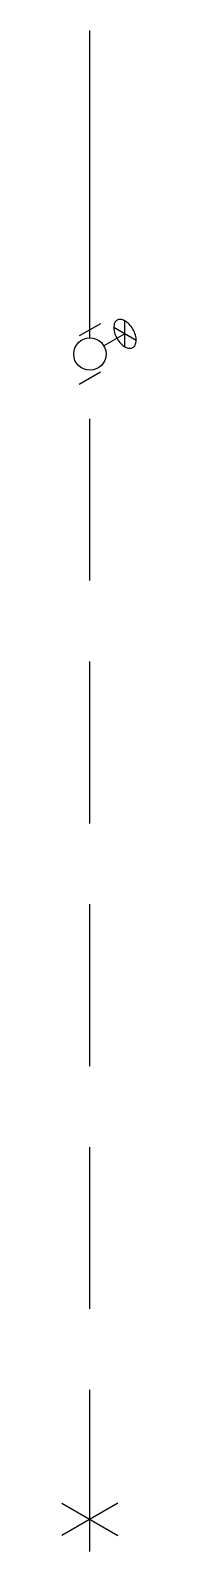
# Model space of a CAD drawing. Header units: millimetres. Extents: x -2828.23 to -2828.12, y 1119.78 to 1122.13.
import ezdxf

# ---------------------------------------------------------------- set-up
doc = ezdxf.new("R2010")
doc.units = ezdxf.units.MM
doc.linetypes.add('HIDDEN', pattern=[0.375, 0.25, -0.125])
doc.layers.add('Hds_iso_símbolos', color=2, linetype='Continuous')
doc.layers.add('Hds_iso_tubos', color=5, linetype='Continuous')

msp = doc.modelspace()

# ---------------------------------------------------------------- linework, layer by layer
at = {"layer": 'Hds_iso_símbolos'}
for p, q in [((-2828.1337, 1121.6397), (-2828.1337, 1121.6797)), ((-2828.1716, 1121.6754), (-2828.2041, 1121.6566)), ((-2828.1337, 1121.6597), (-2828.1662, 1121.641)), ((-2828.1164, 1121.6497), (-2828.151, 1121.6697)), ((-2828.1716, 1121.6004), (-2828.2041, 1121.5816))]:
    msp.add_line(p, q, dxfattribs=at)
at = {"layer": 'Hds_iso_símbolos', "color": 1, "linetype": 'HIDDEN'}
for p, q in [((-2828.1878, 1119.7785), (-2828.1878, 1121.6035)), ((-2828.2311, 1119.8535), (-2828.1445, 1119.8035)), ((-2828.1445, 1119.8535), (-2828.2311, 1119.8035))]:
    msp.add_line(p, q, dxfattribs=at)
at = {"layer": 'Hds_iso_símbolos'}
msp.add_lwpolyline([(-2828.1214, 1121.6668, 0.058752), (-2828.1274, 1121.6747, 0.072341), (-2828.1337, 1121.6797, 0.106617), (-2828.1409, 1121.682, 0.156851), (-2828.1459, 1121.6809, 0.156851), (-2828.1494, 1121.6771, 0.106617), (-2828.151, 1121.6697, 0.072341), (-2828.1499, 1121.6618, 0.058752), (-2828.1459, 1121.6527, 0.058752), (-2828.14, 1121.6447, 0.072341), (-2828.1337, 1121.6397, 0.106617), (-2828.1265, 1121.6374, 0.156851), (-2828.1214, 1121.6385, 0.156851), (-2828.118, 1121.6424, 0.106617), (-2828.1164, 1121.6497, 0.072341), (-2828.1175, 1121.6577, 0.058752)], format="xyb", close=True, dxfattribs=at)
msp.add_circle((-2828.1878, 1121.6285), 0.025, dxfattribs=at)
at = {"layer": 'Hds_iso_tubos'}
msp.add_line((-2828.1878, 1121.6535), (-2828.1878, 1122.1285), dxfattribs=at)

doc.saveas('drawing.dxf')
